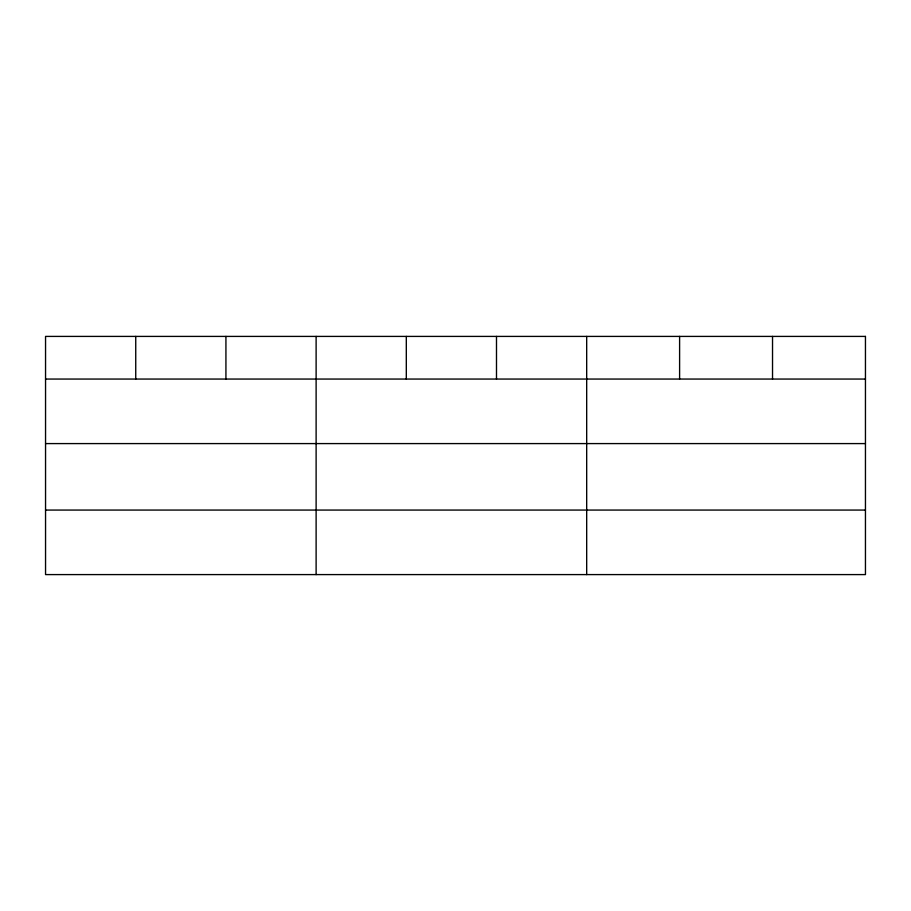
<?xml version="1.0" encoding="UTF-8"?>
<svg xmlns="http://www.w3.org/2000/svg" width="911" height="911" viewBox="0 0 911 911"><rect width="100%" height="100%" fill="white"/><g stroke="black" fill="none" stroke-linecap="round" stroke-linejoin="round"><path stroke-width="1.37" d="M45.55 379.056L865.45 379.056M45.55 443.589L865.45 443.589M45.55 510.069L865.45 510.069M772.528 336.41L772.528 379.056M679.606 336.41L679.606 379.056M586.684 336.41L586.684 574.59M496.495 336.41L496.495 379.056M406.306 336.41L406.306 379.056M316.117 336.41L316.117 574.59M225.928 336.41L225.928 379.056M135.739 336.41L135.739 379.056M865.45 336.41L45.55 336.41L45.55 574.59L865.45 574.59L865.45 336.41"/></g></svg>
